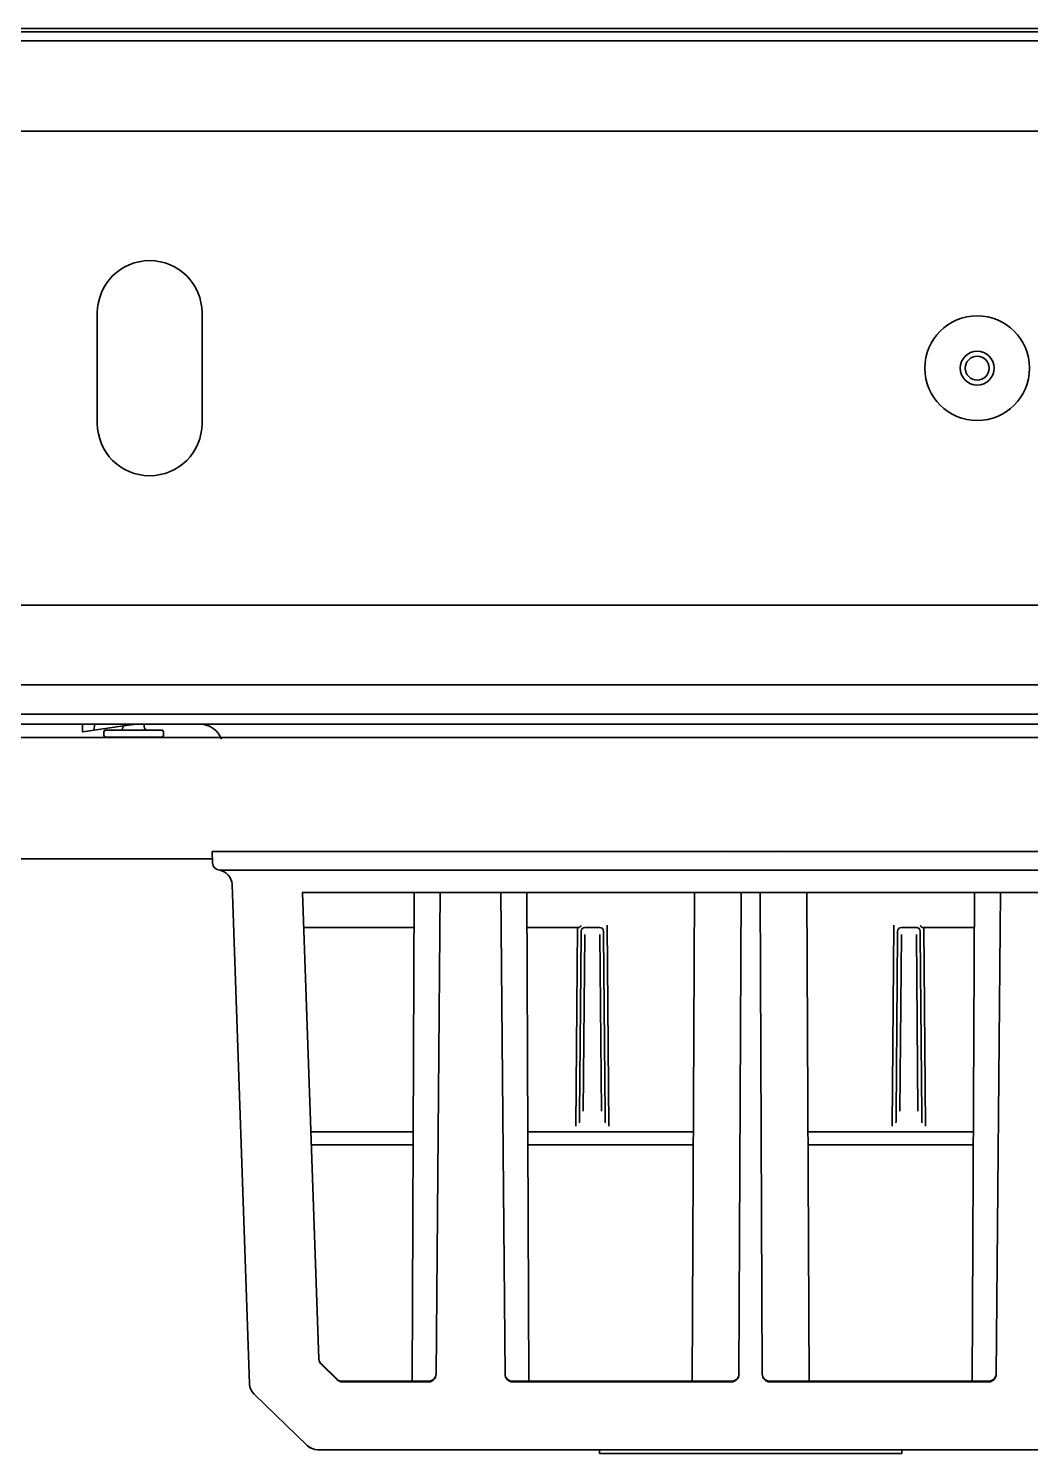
# Model space of a CAD drawing. Header units: inches. Extents: x 786 to 5593, y 691 to 5024.
# Drawn here: x 4042.9 to 4176.9, y 3773.7 to 3964.2 of the extents above; entities that cross this region are included whole.
import ezdxf

# ---------------------------------------------------------------- set-up
doc = ezdxf.new("R2010")
doc.units = ezdxf.units.IN
doc.layers.add('1', color=7, linetype='Continuous', true_color=0xffffff)

msp = doc.modelspace()

# ---------------------------------------------------------------- linework, layer by layer
at = {"layer": '1', "color": 7, "linetype": 'Continuous', "lineweight": 35}
for p, q in [((4189.24, 3964.2), (3462.24, 3964.2)), ((4187.24, 3963.75), (3464.24, 3963.75)), ((4187.24, 3962.55), (3464.24, 3962.55)), ((3462.24, 3950.48), (4189.24, 3950.48)), ((4052.08, 3926.16), (4052.08, 3911.4)), ((4066.08, 3911.4), (4066.08, 3926.16)), ((3462.24, 3887.08), (4189.24, 3887.08)), ((4189.24, 3876.45), (3461.74, 3876.45)), ((3461.74, 3872.5), (4189.24, 3872.5)), ((4253.74, 3871.18), (3397.74, 3871.18)), ((4050.08, 3870.15), (4050.09, 3871.18)), ((4050.14, 3870.16), (4050.08, 3870.15)), ((4051.65, 3870.38), (4050.14, 3870.16)), ((4051.66, 3870.38), (4051.65, 3870.38)), ((4051.68, 3871.18), (4051.66, 3870.38)), ((4054.94, 3870.86), (4051.66, 3870.38)), ((4052.94, 3870.11), (4052.94, 3869.71)), ((4053.09, 3870.36), (4060.79, 3870.36)), ((4056.58, 3871.1), (4054.94, 3870.86)), ((4055.52, 3870.95), (4055.52, 3870.86)), ((4057.3, 3871.16), (4058.58, 3871.16)), ((4058.35, 3870.86), (4058.35, 3871.16)), ((4058.58, 3871.16), (4060.51, 3871.16)), ((4065.85, 3871.16), (4060.51, 3871.16)), ((4060.94, 3869.71), (4060.94, 3870.11)), ((4206.24, 3869.38), (4030.74, 3869.38)), ((4053.09, 3869.46), (4060.79, 3869.46)), ((4053.78, 3869.46), (4053.83, 3869.38)), ((4060.05, 3869.38), (4060.1, 3869.46)), ((3829.03, 3853.18), (4067.47, 3853.18)), ((4067.44, 3854.16), (4068.9, 3854.16)), ((4067.49, 3852.62), (4067.44, 3854.16)), ((4068.9, 3854.16), (4080.49, 3854.16)), ((4072.97, 3854.18), (4072.97, 3854.16)), ((4080.49, 3854.16), (4084.02, 3854.16)), ((4194.86, 3854.16), (4084.02, 3854.16)), ((4100.57, 3854.18), (4100.57, 3854.16)), ((4103.4, 3854.16), (4103.4, 3854.18)), ((4175.47, 3854.18), (4175.47, 3854.16)), ((4069.66, 3851.66), (4068.49, 3851.66)), ((4081.25, 3851.66), (4069.66, 3851.66)), ((4084.07, 3851.66), (4081.25, 3851.66)), ((4194.81, 3851.66), (4084.07, 3851.66)), ((4072.43, 3782.96), (4070.09, 3849.73)), ((4080.38, 3848.66), (4079.49, 3848.66)), ((4081.7, 3786.26), (4079.53, 3848.66)), ((4081.7, 3786.33), (4079.53, 3848.66)), ((4083.21, 3848.66), (4080.38, 3848.66)), ((4195.67, 3848.66), (4083.21, 3848.66)), ((4094.47, 3848.66), (4094.18, 3783.32)), ((4097.94, 3848.66), (4097.38, 3784.23)), ((4106.6, 3784.23), (4106.04, 3848.66)), ((4109.8, 3783.32), (4109.51, 3848.66)), ((4131.92, 3848.66), (4131.63, 3783.32)), ((4137.88, 3784.24), (4138.17, 3848.66)), ((4140.99, 3784.24), (4140.71, 3848.66)), ((4147.25, 3783.32), (4146.96, 3848.66)), ((4169.37, 3848.66), (4169.08, 3783.32)), ((4172.84, 3848.66), (4172.28, 3784.23)), ((4079.69, 3843.98), (4094.45, 3843.98)), ((4109.53, 3843.98), (4116.27, 3843.98)), ((4116.05, 3817.43), (4116.27, 3843.98)), ((4116.76, 3843.02), (4116.77, 3843.48)), ((4117.27, 3843.98), (4119.28, 3843.98)), ((4119.78, 3843.48), (4119.78, 3843.02)), ((4120.27, 3844.32), (4120.5, 3817.43)), ((4158.38, 3817.43), (4158.61, 3844.32)), ((4159.1, 3843.02), (4159.1, 3843.48)), ((4159.6, 3843.98), (4161.61, 3843.98)), ((4162.11, 3843.48), (4162.11, 3843.02)), ((4162.61, 3843.98), (4169.35, 3843.98)), ((4162.61, 3843.98), (4162.83, 3817.43)), ((4116.56, 3818.98), (4116.76, 3843.02)), ((4117.26, 3843.05), (4117.05, 3819.43)), ((4119.49, 3819.43), (4119.28, 3843.05)), ((4119.78, 3843.02), (4119.99, 3818.98)), ((4158.89, 3818.98), (4159.1, 3843.02)), ((4159.6, 3843.05), (4159.39, 3819.43)), ((4161.82, 3819.43), (4161.61, 3843.05)), ((4162.11, 3843.02), (4162.32, 3818.98)), ((4116.55, 3818.05), (4116.56, 3818.98)), ((4119.99, 3818.98), (4120, 3818.05)), ((4158.88, 3818.05), (4158.89, 3818.98)), ((4162.32, 3818.98), (4162.33, 3818.05)), ((4094.33, 3816.69), (4080.64, 3816.69)), ((4131.78, 3816.69), (4109.65, 3816.69)), ((4169.22, 3816.69), (4147.1, 3816.69)), ((4080.7, 3814.95), (4094.32, 3814.95)), ((4109.66, 3814.95), (4131.77, 3814.95)), ((4147.11, 3814.95), (4169.22, 3814.95)), ((4084.14, 3783.6), (4081.99, 3785.68)), ((4084.14, 3783.52), (4082.01, 3785.58)), ((4072.43, 3782.96), (4072.43, 3782.96)), ((4096.38, 3783.32), (4084.83, 3783.32)), ((4096.38, 3783.24), (4084.83, 3783.24)), ((4136.89, 3783.32), (4107.6, 3783.32)), ((4136.88, 3783.24), (4107.6, 3783.24)), ((4171.28, 3783.32), (4141.99, 3783.32)), ((4171.28, 3783.24), (4141.99, 3783.24)), ((4080.15, 3774.72), (4073.04, 3781.59)), ((4080.15, 3774.72), (4080.15, 3774.72)), ((4081.54, 3774.16), (4081.54, 3774.16)), ((4197.34, 3774.16), (4081.54, 3774.16)), ((4119.24, 3773.66), (4119.24, 3774.16)), ((4159.64, 3773.66), (4159.64, 3774.16))]:
    msp.add_line(p, q, dxfattribs=at)
for radius in [7, 2.26, 1.6]:
    msp.add_circle((4169.74, 3918.78), radius, dxfattribs=at)
for centre, radius, start, end in [((4059.08, 3926.16), 7, 0, 180), ((4059.08, 3911.4), 7, 180, 0), ((4053.22, 3870.11), 0.283, 118.0725, 180), ((4055.02, 3870.86), 0.5, 270, 0), ((4058.85, 3870.86), 0.5, 180, 270), ((4060.66, 3870.11), 0.283, 0, 61.9275), ((4065.85, 3868.16), 3, 19.9002, 90), ((4053.22, 3869.71), 0.283, 180, 241.9275), ((4060.66, 3869.71), 0.283, 298.0725, 0), ((4135.41, 3853.18), 1, 90, 101.418), ((4143.47, 3853.18), 1, 78.582, 90), ((4068.49, 3852.66), 1, 182, 270), ((4068.1, 3849.66), 2, 2, 82.3764), ((4117.27, 3843.48), 0.5, 90, 179.5), ((4119.28, 3843.48), 0.5, 0.5, 90), ((4159.6, 3843.48), 0.5, 90, 179.5), ((4161.61, 3843.48), 0.5, 0.5, 90), ((4074.42, 3783.03), 2, 182, 226), ((4081.54, 3776.16), 2, 226, 270)]:
    msp.add_arc(centre, radius, start, end, dxfattribs=at)
for centre, major_axis, ratio, start_param, end_param in [((4057.3, 3866.16), (-4.99, -0.38), 1, 4.635536, 4.7813), ((4117.27, 3843.48), (0, -0.5), 0.999915, 3.141593, 4.703429), ((4119.28, 3843.48), (0, 0.5), 0.999915, 4.721349, 6.283185), ((4159.6, 3843.48), (0, -0.5), 0.999915, 3.141593, 4.703429), ((4161.61, 3843.48), (0, -0.5), 0.999915, 2.760773, 3.141593), ((4082.7, 3786.3), (-1, 0), 0.99863, 0.034859, 0.802166), ((4082.7, 3786.38), (-0.884, -0.467), 0.992708, 6.279751, 6.6006), ((4096.38, 3784.32), (1, -0.009), 0.998629, 4.721104, 6.283185), ((4096.38, 3784.24), (1, 0), 0.998629, 4.712389, 6.274471), ((4107.6, 3784.32), (-1, -0.009), 0.998629, 0, 1.562082), ((4107.6, 3784.24), (1, 0), 0.998629, 3.150307, 4.712389), ((4136.88, 3784.24), (1, 0), 0.99863, 4.712389, 6.278828), ((4136.89, 3784.32), (-1, 0.004), 0.99863, 1.575154, 3.141593), ((4141.99, 3784.32), (1, 0.004), 0.99863, 3.141593, 4.708032), ((4141.99, 3784.24), (1, 0), 0.99863, 3.14595, 4.712389), ((4171.28, 3784.32), (1, -0.009), 0.998629, 4.721104, 6.283185), ((4171.28, 3784.24), (1, 0), 0.998629, 4.712389, 6.274471), ((4074.42, 3783.03), (-2, -0.07), 0.99882, 0, 0.769766), ((4084.83, 3784.32), (-0.998, 0.069), 0.998789, 0.870673, 1.639309), ((4084.83, 3784.24), (-1, 0), 0.99863, 0.802166, 1.570796), ((4081.54, 3776.16), (-1.39, -1.44), 0.999885, 0, 0.768002)]:
    msp.add_ellipse(centre, major_axis=major_axis, ratio=ratio, start_param=start_param, end_param=end_param, dxfattribs=at)
for points in [[(4067.49, 3852.6), (4067.49, 3852.6), (4067.49, 3852.59), (4067.49, 3852.6)], [(4116.52, 3843.97), (4116.52, 3843.97), (4116.52, 3843.98), (4116.52, 3843.98)], [(4162.36, 3843.98), (4162.36, 3843.98), (4162.36, 3843.97), (4162.36, 3843.97)]]:
    msp.add_open_spline(points, degree=3, dxfattribs=at)
for points, knots in [([(4116.27, 3843.98), (4116.32, 3843.98), (4116.36, 3843.97), (4116.44, 3843.97), (4116.48, 3843.97), (4116.52, 3843.97)], [0, 0, 0, 0, 0.5, 0.5, 1, 1, 1, 1]), ([(4116.52, 3843.98), (4116.54, 3844), (4116.57, 3844.04), (4116.61, 3844.09), (4116.66, 3844.13), (4116.68, 3844.15), (4116.71, 3844.18), (4116.72, 3844.19), (4116.74, 3844.21), (4116.75, 3844.21), (4116.77, 3844.22)], [0, 0, 0, 0, 0.25, 0.5, 0.5, 0.75, 0.75, 0.875, 0.875, 1, 1, 1, 1]), ([(4162.36, 3843.98), (4162.34, 3844), (4162.31, 3844.04), (4162.27, 3844.09), (4162.22, 3844.13), (4162.2, 3844.15), (4162.17, 3844.18), (4162.16, 3844.19), (4162.14, 3844.21), (4162.13, 3844.21), (4162.11, 3844.22)], [0, 0, 0, 0, 0.25, 0.5, 0.5, 0.75, 0.75, 0.875, 0.875, 1, 1, 1, 1]), ([(4162.36, 3843.97), (4162.4, 3843.97), (4162.44, 3843.97), (4162.52, 3843.97), (4162.56, 3843.98), (4162.61, 3843.98)], [0, 0, 0, 0, 0.5, 0.5, 1, 1, 1, 1]), ([(4116.53, 3817.86), (4116.53, 3817.89), (4116.54, 3817.93), (4116.55, 3817.99), (4116.55, 3818.02), (4116.55, 3818.05)], [0, 0, 0, 0, 0.5, 0.5, 1, 1, 1, 1]), ([(4120, 3818.05), (4120, 3818.02), (4120, 3817.99), (4120.01, 3817.93), (4120.01, 3817.89), (4120.02, 3817.86)], [0, 0, 0, 0, 0.5, 0.5, 1, 1, 1, 1]), ([(4158.86, 3817.86), (4158.87, 3817.89), (4158.87, 3817.93), (4158.88, 3817.99), (4158.88, 3818.02), (4158.88, 3818.05)], [0, 0, 0, 0, 0.5, 0.5, 1, 1, 1, 1]), ([(4162.33, 3818.05), (4162.33, 3818.02), (4162.33, 3817.99), (4162.34, 3817.93), (4162.35, 3817.89), (4162.35, 3817.86)], [0, 0, 0, 0, 0.5, 0.5, 1, 1, 1, 1]), ([(4081.81, 3785.91), (4081.81, 3785.93), (4081.78, 3785.99), (4081.72, 3786.14), (4081.71, 3786.28), (4081.7, 3786.36)], [0, 0, 0, 0, 0.145816, 0.55847, 1, 1, 1, 1]), ([(4139.44, 3773.66), (4137.86, 3773.66), (4134.46, 3773.66), (4129.53, 3773.66), (4125.08, 3773.66), (4121.77, 3773.66), (4119.96, 3773.66), (4119.33, 3773.66), (4119.24, 3773.66), (4119.24, 3773.66)], [0, 0, 0, 0, 0.203649, 0.436682, 0.641124, 0.800868, 0.915365, 0.960191, 1, 1, 1, 1]), ([(4159.64, 3773.66), (4159.64, 3773.66), (4159.1, 3773.66), (4157.82, 3773.66), (4156.51, 3773.66), (4154.97, 3773.66), (4153.25, 3773.66), (4151.74, 3773.66), (4150.49, 3773.66), (4149.53, 3773.66), (4148.55, 3773.66), (4147.13, 3773.66), (4145.23, 3773.66), (4142.79, 3773.66), (4140.83, 3773.66), (4139.7, 3773.66), (4139.44, 3773.66)], [0, 0, 0, 0, 0.106353, 0.169105, 0.239089, 0.315308, 0.396018, 0.479225, 0.521163, 0.563024, 0.605947, 0.651193, 0.748459, 0.854083, 0.966665, 1, 1, 1, 1])]:
    msp.add_open_spline(points, degree=3, knots=knots, dxfattribs=at)

doc.saveas('drawing.dxf')
